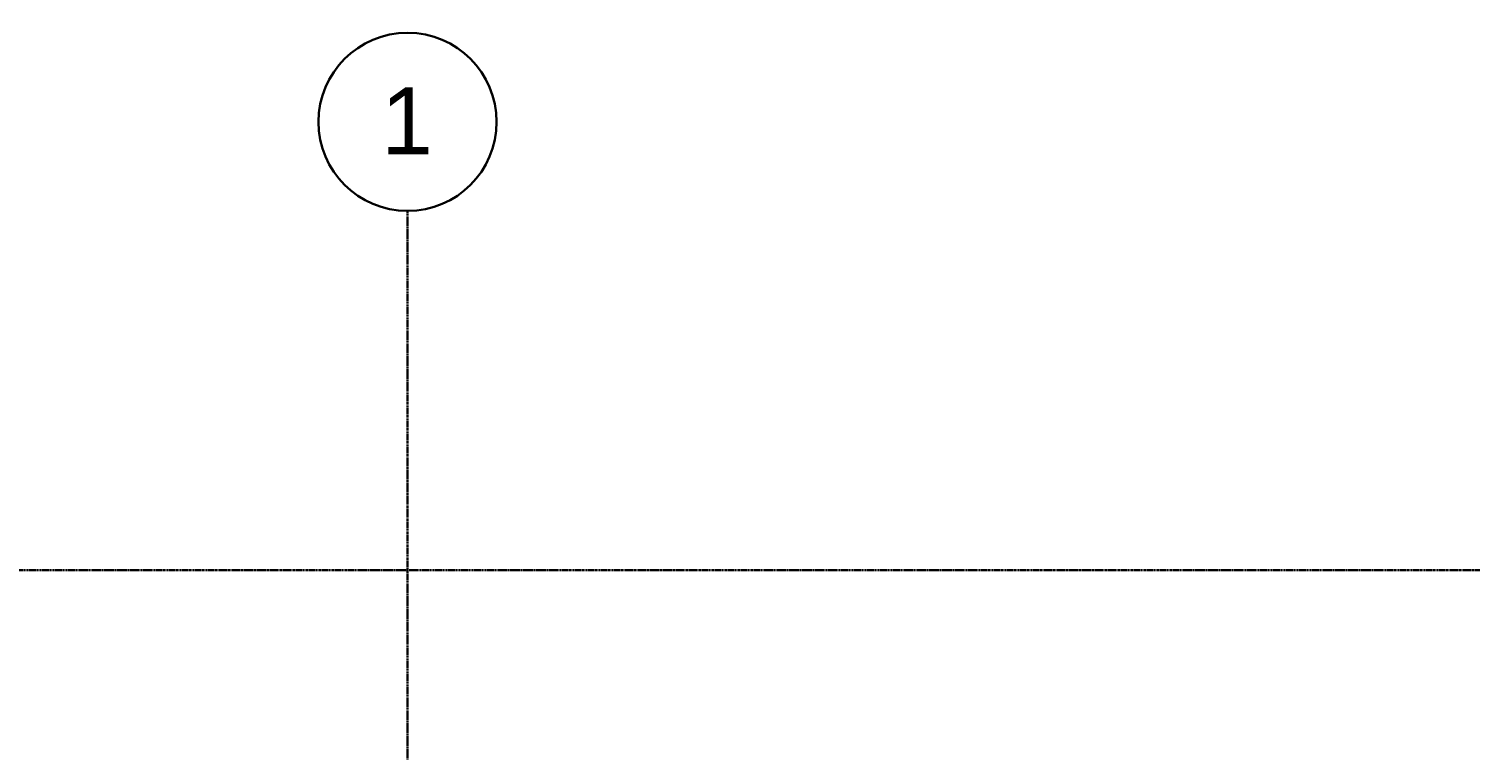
# Model space of a CAD drawing. Header units: inches. Extents: x -15746 to 650, y -81 to 12338.
# Drawn here: x -1030.7 to -642.4, y 11798.7 to 11993 of the extents above; entities that cross this region are included whole.
import ezdxf

# ---------------------------------------------------------------- set-up
doc = ezdxf.new("R2010")
doc.units = ezdxf.units.IN
doc.header["$MEASUREMENT"] = 0
doc.linetypes.add('Grid Line 1_2_', pattern=[0.875, 0.5, -0.125, 0.125, -0.125])
doc.layers.add('S-GRID', color=1, linetype='Continuous', lineweight=9)
doc.layers.add('S-GRID-IDEN', color=1, linetype='Continuous', lineweight=30)
doc.styles.add('Arial', font='arial.ttf', dxfattribs={"height": 18})

# ---------------------------------------------------------------- blocks, each defined once
blk = doc.blocks.new('Grid - Grid Head - Circle-1738874-FRAMING PLAN - 2ND FLOOR AT RAMP')
at = {"layer": 'S-GRID-IDEN'}
for start, end in [(360, 180), (180, 360)]:
    blk.add_arc((0, 0), 0.25, start, end, dxfattribs=at)

msp = doc.modelspace()

# ---------------------------------------------------------------- linework, layer by layer
at = {"layer": 'S-GRID', "linetype": 'Grid Line 1_2_', "lineweight": 30}
for p, q in [((-928.69054, 11426.4394), (-928.69054, 11943.9394)), ((593.20697, 11847.1894), (-1434.4983, 11847.1894))]:
    msp.add_line(p, q, dxfattribs=at)

# ---------------------------------------------------------------- block references
at = {"layer": 'S-GRID-IDEN', "xscale": 95.99999999999994, "yscale": 95.99999999999994, "zscale": 95.99999999999994}
msp.add_blockref('Grid - Grid Head - Circle-1738874-FRAMING PLAN - 2ND FLOOR AT RAMP', (-928.69054, 11967.9394), dxfattribs=at)

# ---------------------------------------------------------------- texts
at = {"layer": 'S-GRID-IDEN', "lineweight": 9, "insert": (-935.81956, 11977.22734), "char_height": 18, "width": 16.968, "attachment_point": 1, "style": 'Arial'}
msp.add_mtext('1', dxfattribs=at)

doc.saveas('drawing.dxf')
